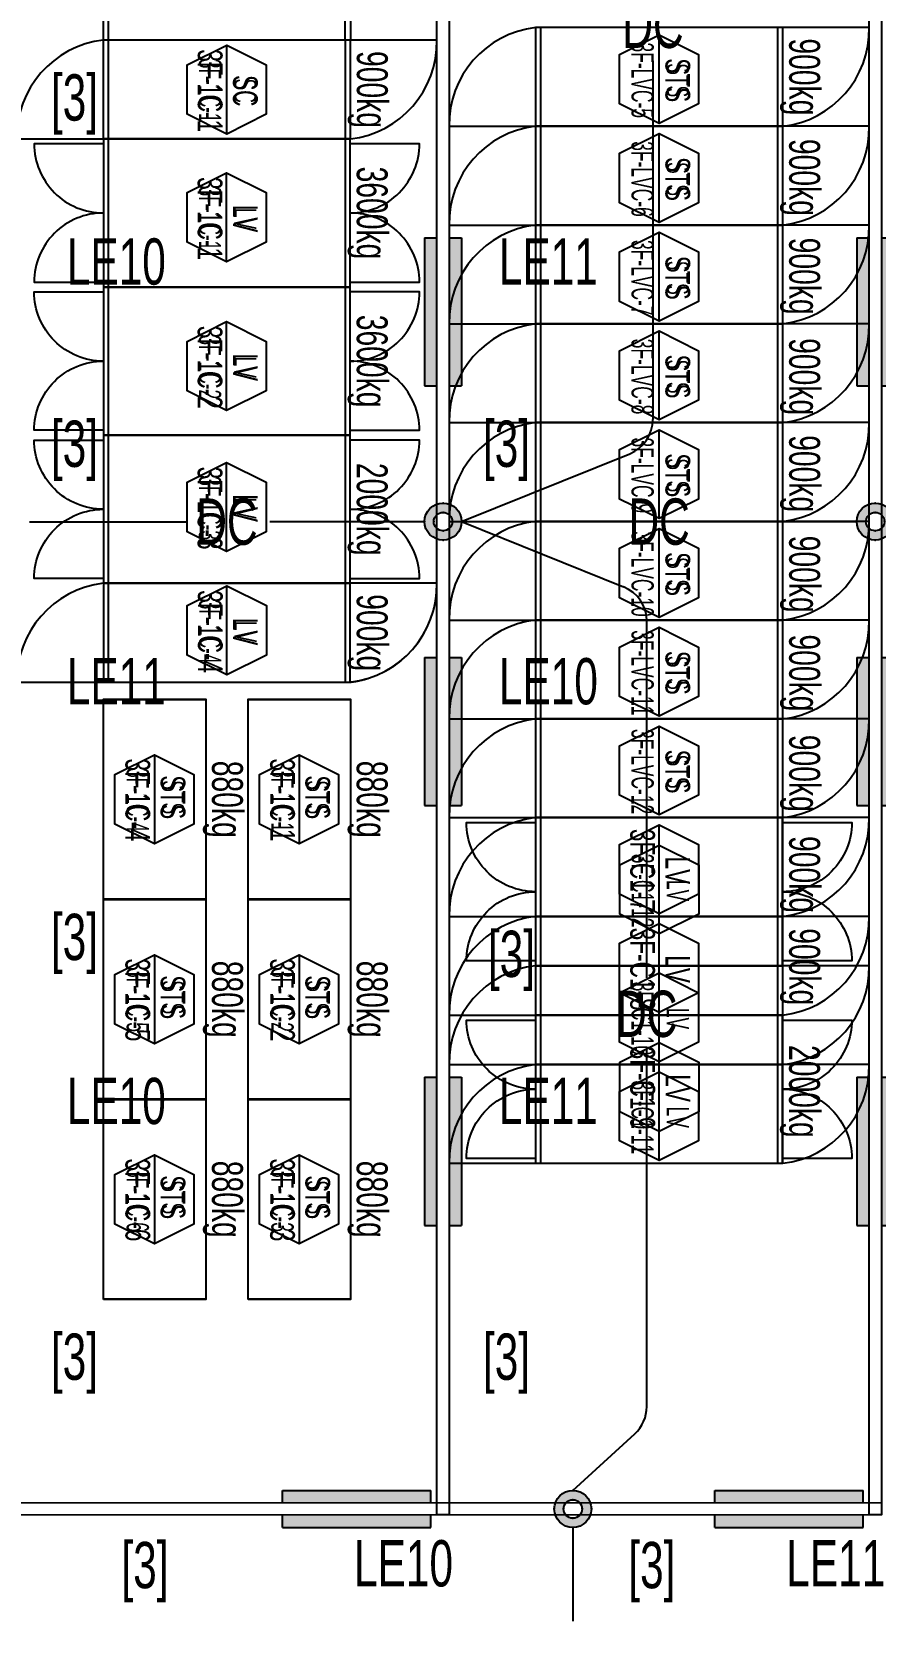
# Model space of a CAD drawing. Header units: millimetres. Extents: x 86947 to 500447, y -530175 to 1059536.
# Drawn here: x 115873 to 122703, y 483096 to 495971 of the extents above; entities that cross this region are included whole.
import ezdxf
from ezdxf.enums import TextEntityAlignment as Align

# ---------------------------------------------------------------- set-up
doc = ezdxf.new("R2010")
doc.units = ezdxf.units.MM
doc.header["$LTSCALE"] = 150
doc.linetypes.add('D1', pattern=[3, 1, -1, 1])
for name, color, linetype in [('------03 Lighting Fixture', 3, 'Continuous'), ('------04 Lighting Switch', 2, 'Continuous'), ('-----25 Emergency Lighting Embeded Wire in Ceiling or Wall', 1, 'Continuous'), ('-----28 Race Way', 1, 'Continuous'), ('-----33 Equipment', 5, 'Continuous'), ('-----36 Dimension', 1, 'Continuous')]:
    doc.layers.add(name, color=color, linetype=linetype)
doc.styles.add('ELEC', font='Dotum.ttf')

# ---------------------------------------------------------------- blocks, each defined once
blk = doc.blocks.new('D01')
at = {"linetype": 'Continuous'}
blk.add_circle((0, 0), 150, dxfattribs=at)
for p in [(0, 150), (-150, 0), (150, 0), (0, -150)]:
    blk.add_point(p)
blk = doc.blocks.new('E01')
h = blk.add_hatch(color=256)
edge = h.paths.add_edge_path(flags=17)
edge.add_arc((0, 0), 75, 0, 360)
edge = h.paths.add_edge_path()
edge.add_arc((0, 0), 150, 0, 360)
blk.add_blockref('D01', (0, 0))
at = {"xscale": 0.5, "yscale": 0.5, "zscale": 0.5}
blk.add_blockref('D01', (0, 0), dxfattribs=at)
blk = doc.blocks.new('E17')
h = blk.add_hatch(color=256)
h.paths.add_polyline_path([(600, 100), (-600, 100), (-600, 0), (600, 0)])
h.paths.add_polyline_path([(600, -100), (-600, -100), (-600, -200), (600, -200)])
for p, q in [((-600, 100), (600, 100)), ((-600, 100), (-600, 0)), ((600, 100), (600, 0)), ((600, 100), (600, 0)), ((-600, -100), (-600, -200)), ((600, -100), (600, -200)), ((-600, -200), (600, -200))]:
    blk.add_line(p, q)
blk = doc.blocks.new('1234')
at = {"layer": '-----33 Equipment'}
for p, q in [((368795, 674103), (368795, 676603)), ((370709, 674103), (370709, 676603)), ((372294, 673405), (372294, 674205)), ((374214, 673405), (374214, 674205)), ((368793, 673303), (368793, 674103)), ((370713, 673303), (370713, 674103)), ((372294, 672605), (372294, 673405)), ((374214, 672605), (374214, 673405)), ((368792, 673303), (368792, 672103)), ((370710, 673303), (370710, 672103)), ((372294, 671805), (372294, 672605)), ((374214, 671805), (374214, 672605)), ((368792, 672103), (368792, 670903)), ((370710, 672103), (370710, 670903)), ((372294, 671005), (372294, 671805)), ((374214, 671005), (374214, 671805)), ((368792, 670903), (368792, 669703)), ((370710, 670903), (370710, 669703)), ((372294, 670205), (372294, 671005)), ((374214, 670205), (374214, 671005)), ((372294, 669405), (372294, 670205)), ((374214, 669405), (374214, 670205)), ((368794, 668903), (368794, 669703)), ((370712, 668903), (370712, 669703)), ((372294, 668605), (372294, 669405)), ((374214, 668605), (374214, 669405)), ((372294, 667805), (372294, 668605)), ((374214, 667805), (374214, 668605)), ((372293, 667805), (372293, 666605)), ((374211, 667805), (374211, 666605)), ((372294, 665805), (372294, 666605)), ((374214, 665805), (374214, 666605)), ((372294, 665005), (372294, 665805)), ((374214, 665005), (374214, 665805))]:
    blk.add_line(p, q, dxfattribs=at)
at = {"layer": '-----33 Equipment', "elevation": 0}
for points in [[(368753, 674103), (368753, 676603), (370753, 676603), (370753, 674103)], [(374254, 673405), (374254, 674205), (372252, 674205), (372252, 673405)], [(370753, 673303), (370753, 674103), (368751, 674103), (368751, 673303)], [(374254, 672605), (374254, 673405), (372252, 673405), (372252, 672605)], [(368752, 673303), (368752, 672103), (370752, 672103), (370752, 673303)], [(374254, 671805), (374254, 672605), (372252, 672605), (372252, 671805)], [(368752, 672103), (368752, 670903), (370752, 670903), (370752, 672103)], [(374254, 671005), (374254, 671805), (372252, 671805), (372252, 671005)], [(368752, 670903), (368752, 669703), (370752, 669703), (370752, 670903)], [(374254, 670205), (374254, 671005), (372252, 671005), (372252, 670205)], [(374254, 669405), (374254, 670205), (372252, 670205), (372252, 669405)], [(370752, 668903), (370752, 669703), (368752, 669703), (368752, 668903)], [(374254, 668605), (374254, 669405), (372252, 669405), (372252, 668605)], [(374254, 667805), (374254, 668605), (372252, 668605), (372252, 667805)], [(372253, 667805), (372253, 666605), (374253, 666605), (374253, 667805)], [(374254, 665805), (374254, 666605), (372252, 666605), (372252, 665805)], [(374254, 665005), (374254, 665805), (372252, 665805), (372252, 665005)]]:
    blk.add_lwpolyline(points, close=True, dxfattribs=at)
for points in [[(372252, 674205, 0.385743), (371552, 673405), (372252, 673405)], [(374254, 673405, 0.385743), (374954, 674205), (374254, 674205)], [(368751, 674103, 0.385743), (368051, 673303), (368751, 673303)], [(370753, 673303, 0.385743), (371453, 674103), (370753, 674103)], [(372252, 673405, 0.385743), (371552, 672605), (372252, 672605)], [(374254, 672605, 0.385743), (374954, 673405), (374254, 673405)], [(368752, 673263), (368192, 673263), (368192, 673263, 0.414214), (368752, 672703, 0.414214), (368192, 672143), (368752, 672143)], [(370752, 672143), (371312, 672143, 0.414214), (370752, 672703, 0.414214), (371312, 673263), (370752, 673263)], [(372252, 672605, 0.385743), (371552, 671805), (372252, 671805)], [(374254, 671805, 0.385743), (374954, 672605), (374254, 672605)], [(368752, 670943), (368192, 670943, -0.414214), (368752, 671503, -0.414214), (368192, 672063), (368192, 672063), (368752, 672063)], [(370752, 670943), (371312, 670943, 0.414214), (370752, 671503, 0.414214), (371312, 672063), (370752, 672063)], [(372252, 671805, 0.385743), (371552, 671005), (372252, 671005)], [(374254, 671005, 0.385743), (374954, 671805), (374254, 671805)], [(372252, 671005, 0.385743), (371552, 670205), (372252, 670205)], [(374254, 670205, 0.385743), (374954, 671005), (374254, 671005)], [(368752, 669743), (368192, 669743, -0.414214), (368752, 670303, -0.414214), (368192, 670863), (368192, 670863), (368752, 670863)], [(370752, 669743), (371312, 669743, 0.414214), (370752, 670303, 0.414214), (371312, 670863), (370752, 670863)], [(372252, 670205, 0.385743), (371552, 669405), (372252, 669405)], [(374254, 669405, 0.385743), (374954, 670205), (374254, 670205)], [(368752, 669703, 0.385743), (368052, 668903), (368752, 668903)], [(370752, 668903, 0.385743), (371452, 669703), (370752, 669703)], [(372252, 669405, 0.385743), (371552, 668605), (372252, 668605)], [(374254, 668605, 0.385743), (374954, 669405), (374254, 669405)], [(372252, 668605, 0.385743), (371552, 667805), (372293, 667805)], [(374254, 667805, 0.385743), (374954, 668605), (374254, 668605)], [(372253, 666645), (371693, 666645, -0.414214), (372253, 667205, -0.414214), (371693, 667765), (371693, 667765), (372253, 667765)], [(374253, 667765), (374813, 667765, -0.414214), (374253, 667205, -0.414214), (374813, 666645), (374253, 666645)], [(372252, 666605, 0.385743), (371552, 665805), (372252, 665805)], [(374254, 665805, 0.385743), (374954, 666605), (374254, 666605)], [(372252, 665805, 0.385743), (371552, 665005), (372252, 665005)], [(374254, 665005, 0.385743), (374954, 665805), (374254, 665805)]]:
    blk.add_lwpolyline(points, format="xyb", dxfattribs=at)
for points in [[(373253, 673427), (373253, 674147), (373573, 673987), (373573, 673586), (373253, 673427), (372933, 673586), (372933, 673987), (373253, 674147)], [(369751, 673342), (369751, 674062), (370071, 673903), (370071, 673502), (369751, 673342), (369431, 673502), (369431, 673903), (369751, 674062)], [(373253, 672627), (373253, 673347), (373573, 673187), (373573, 672786), (373253, 672627), (372933, 672786), (372933, 673187), (373253, 673347)], [(369750, 672307), (369750, 673027), (370070, 672868), (370070, 672467), (369750, 672307), (369430, 672467), (369430, 672868), (369750, 673027)], [(373253, 671827), (373253, 672547), (373573, 672387), (373573, 671986), (373253, 671827), (372933, 671986), (372933, 672387), (373253, 672547)], [(369750, 671103), (369750, 671823), (370070, 671663), (370070, 671262), (369750, 671103), (369430, 671262), (369430, 671663), (369750, 671823)], [(373253, 671027), (373253, 671747), (373573, 671587), (373573, 671186), (373253, 671027), (372933, 671186), (372933, 671587), (373253, 671747)], [(373253, 670227), (373253, 670947), (373573, 670787), (373573, 670386), (373253, 670227), (372933, 670386), (372933, 670787), (373253, 670947)], [(369750, 669962), (369750, 670682), (370070, 670522), (370070, 670121), (369750, 669962), (369430, 670121), (369430, 670522), (369750, 670682)], [(373253, 669427), (373253, 670147), (373573, 669987), (373573, 669586), (373253, 669427), (372933, 669586), (372933, 669987), (373253, 670147)], [(369752, 668962), (369752, 669682), (370072, 669522), (370072, 669121), (369752, 668962), (369432, 669121), (369432, 669522), (369752, 669682)], [(373253, 668627), (373253, 669347), (373573, 669187), (373573, 668786), (373253, 668627), (372933, 668786), (372933, 669187), (373253, 669347)], [(368752, 667143), (368752, 668763), (369582, 668763), (369582, 667143), (368752, 667143)], [(369924, 667143), (369924, 668763), (370754, 668763), (370754, 667143), (369924, 667143)], [(373253, 667827), (373253, 668547), (373573, 668387), (373573, 667986), (373253, 667827), (372933, 667986), (372933, 668387), (373253, 668547)], [(369165, 668313), (369165, 667593), (368845, 667753), (368845, 668154), (369165, 668313), (369485, 668154), (369485, 667753), (369165, 667593)], [(370337, 668313), (370337, 667593), (370017, 667753), (370017, 668154), (370337, 668313), (370657, 668154), (370657, 667753), (370337, 667593)], [(373254, 666863), (373254, 667583), (373574, 667424), (373574, 667023), (373254, 666863), (372934, 667023), (372934, 667424), (373254, 667583)], [(368752, 665523), (368752, 667143), (369582, 667143), (369582, 665523), (368752, 665523)], [(369924, 665523), (369924, 667143), (370754, 667143), (370754, 665523), (369924, 665523)], [(369165, 666693), (369165, 665973), (368845, 666133), (368845, 666534), (369165, 666693), (369485, 666534), (369485, 666133), (369165, 665973)], [(370337, 666693), (370337, 665973), (370017, 666133), (370017, 666534), (370337, 666693), (370657, 666534), (370657, 666133), (370337, 665973)], [(373253, 665827), (373253, 666547), (373573, 666387), (373573, 665986), (373253, 665827), (372933, 665986), (372933, 666387), (373253, 666547)], [(373253, 665027), (373253, 665747), (373573, 665587), (373573, 665186), (373253, 665027), (372933, 665186), (372933, 665587), (373253, 665747)], [(368752, 663903), (368752, 665523), (369582, 665523), (369582, 663903), (368752, 663903)], [(369924, 663903), (369924, 665523), (370754, 665523), (370754, 663903), (369924, 663903)], [(369165, 665073), (369165, 664353), (368845, 664513), (368845, 664914), (369165, 665073), (369485, 664914), (369485, 664513), (369165, 664353)], [(370337, 665073), (370337, 664353), (370017, 664513), (370017, 664914), (370337, 665073), (370657, 664914), (370657, 664513), (370337, 664353)]]:
    blk.add_lwpolyline(points, dxfattribs=at)
at = {"layer": '-----33 Equipment', "style": 'ELEC', "width": 0.6}
for s, p in [('3F-LVC-5', (373119, 673778, 0)), ('3F-1C-1', (369617, 673693, 0)), ('STS', (373404, 673778, 0)), ('SC', (369902, 673693, 0)), ('3F-LVC-6', (373119, 672978, 0)), ('STS', (373404, 672978, 0)), ('3F-1C-1', (369616, 672658, 0)), ('LV', (369901, 672658, 0)), ('3F-LVC-7', (373119, 672178, 0)), ('STS', (373404, 672178, 0)), ('3F-1C-2', (369616, 671453, 0)), ('3F-LVC-8', (373119, 671378, 0)), ('LV', (369901, 671453, 0)), ('STS', (373404, 671378, 0)), ('3F-LVC-9', (373119, 670578, 0)), ('STS', (373404, 670578, 0)), ('3F-1C-3', (369616, 670312, 0)), ('LV', (369901, 670312, 0)), ('3F-LVC-10', (373119, 669778, 0)), ('STS', (373404, 669778, 0)), ('3F-1C-4', (369618, 669312, 0)), ('LV', (369903, 669312, 0)), ('3F-LVC-11', (373119, 668978, 0)), ('STS', (373404, 668978, 0)), ('3F-LVC-12', (373119, 668178, 0)), ('3F-1C-4', (369031, 667948, 0)), ('3F-1C-1', (370203, 667948, 0)), ('STS', (373404, 668178, 0)), ('STS', (369316, 667970, 0)), ('STS', (370488, 667970, 0)), ('3F-C1-12', (373120, 667214, 0)), ('LV', (373405, 667214, 0)), ('3F-1C-5', (369031, 666328, 0)), ('3F-1C-2', (370203, 666328, 0)), ('STS', (369316, 666350, 0)), ('STS', (370488, 666350, 0)), ('3F-C1-10', (373119, 666178, 0)), ('LV', (373404, 666178, 0)), ('3F-C1-11', (373119, 665378, 0)), ('LV', (373404, 665378, 0)), ('3F-1C-6', (369031, 664708, 0)), ('STS', (369316, 664730, 0)), ('3F-1C-3', (370203, 664708, 0)), ('STS', (370488, 664730, 0))]:
    blk.add_text(s, height=180, rotation=270, dxfattribs=at).set_placement(p, align=Align.MIDDLE_CENTER)
blk = doc.blocks.new('STS-R')
blk.add_lwpolyline([(886994, -128588), (888614, -128588), (888614, -129418), (886994, -129418), (886994, -128588)])
blk = doc.blocks.new('전기실 장비배치')
at = {"layer": '-----33 Equipment'}
for p, q in [((116495, 495903, 0), (116495, 498403, 0)), ((118409, 495903, 0), (118409, 498403, 0)), ((119994, 495205, 0), (119994, 496005, 0)), ((121914, 495205, 0), (121914, 496005, 0)), ((116493, 495103, 0), (116493, 495903, 0)), ((118413, 495103, 0), (118413, 495903, 0)), ((119994, 494405, 0), (119994, 495205, 0)), ((121914, 494405, 0), (121914, 495205, 0)), ((116492, 495103, 0), (116492, 493903, 0)), ((118410, 495103, 0), (118410, 493903, 0)), ((119994, 493605, 0), (119994, 494405, 0)), ((121914, 493605, 0), (121914, 494405, 0)), ((116492, 493903, 0), (116492, 492703, 0)), ((118410, 493903, 0), (118410, 492703, 0)), ((119994, 492805, 0), (119994, 493605, 0)), ((121914, 492805, 0), (121914, 493605, 0)), ((119994, 492005, 0), (119994, 492805, 0)), ((121914, 492005, 0), (121914, 492805, 0)), ((116492, 492703, 0), (116492, 491503, 0)), ((118410, 492703, 0), (118410, 491503, 0)), ((119994, 491205, 0), (119994, 492005, 0)), ((121914, 491205, 0), (121914, 492005, 0)), ((116494, 490703, 0), (116494, 491503, 0)), ((118412, 490703, 0), (118412, 491503, 0)), ((119994, 490405, 0), (119994, 491205, 0)), ((121914, 490405, 0), (121914, 491205, 0)), ((119994, 489605, 0), (119994, 490405, 0)), ((121914, 489605, 0), (121914, 490405, 0)), ((119994, 488805, 0), (119994, 489605, 0)), ((121914, 488805, 0), (121914, 489605, 0)), ((119994, 488005, 0), (119994, 488805, 0)), ((121914, 488005, 0), (121914, 488805, 0)), ((119993, 488005, 0), (119993, 486805, 0)), ((121911, 488005, 0), (121911, 486805, 0))]:
    blk.add_line(p, q, dxfattribs=at)
at = {"layer": '-----33 Equipment', "elevation": 0}
for points in [[(116453, 495903), (116453, 498403), (118453, 498403), (118453, 495903)], [(121954, 495205), (121954, 496005), (119952, 496005), (119952, 495205)], [(118453, 495103), (118453, 495903), (116451, 495903), (116451, 495103)], [(121954, 494405), (121954, 495205), (119952, 495205), (119952, 494405)], [(116452, 495103), (116452, 493903), (118452, 493903), (118452, 495103)], [(121954, 493605), (121954, 494405), (119952, 494405), (119952, 493605)], [(116452, 493903), (116452, 492703), (118452, 492703), (118452, 493903)], [(121954, 492805), (121954, 493605), (119952, 493605), (119952, 492805)], [(121954, 492005), (121954, 492805), (119952, 492805), (119952, 492005)], [(116452, 492703), (116452, 491503), (118452, 491503), (118452, 492703)], [(121954, 491205), (121954, 492005), (119952, 492005), (119952, 491205)], [(118452, 490703), (118452, 491503), (116452, 491503), (116452, 490703)], [(121954, 490405), (121954, 491205), (119952, 491205), (119952, 490405)], [(121954, 489605), (121954, 490405), (119952, 490405), (119952, 489605)], [(121954, 488805), (121954, 489605), (119952, 489605), (119952, 488805)], [(121954, 488005), (121954, 488805), (119952, 488805), (119952, 488005)], [(119953, 488005), (119953, 486805), (121953, 486805), (121953, 488005)]]:
    blk.add_lwpolyline(points, close=True, dxfattribs=at)
for points in [[(119952, 496005, 0.385743), (119252, 495205), (119952, 495205)], [(121954, 495205, 0.385743), (122654, 496005), (121954, 496005)], [(116451, 495903, 0.385743), (115751, 495103), (116451, 495103)], [(118453, 495103, 0.385743), (119153, 495903), (118453, 495903)], [(119952, 495205, 0.385743), (119252, 494405), (119952, 494405)], [(121954, 494405, 0.385743), (122654, 495205), (121954, 495205)], [(116452, 495063), (115892, 495063), (115892, 495063, 0.414214), (116452, 494503, 0.414214), (115892, 493943), (116452, 493943)], [(118452, 493943), (119012, 493943, 0.414214), (118452, 494503, 0.414214), (119012, 495063), (118452, 495063)], [(119952, 494405, 0.385743), (119252, 493605), (119952, 493605)], [(121954, 493605, 0.385743), (122654, 494405), (121954, 494405)], [(116452, 492743), (115892, 492743, -0.414214), (116452, 493303, -0.414214), (115892, 493863), (115892, 493863), (116452, 493863)], [(118452, 492743), (119012, 492743, 0.414214), (118452, 493303, 0.414214), (119012, 493863), (118452, 493863)], [(119952, 493605, 0.385743), (119252, 492805), (119952, 492805)], [(121954, 492805, 0.385743), (122654, 493605), (121954, 493605)], [(119952, 492805, 0.385743), (119252, 492005), (119952, 492005)], [(121954, 492005, 0.385743), (122654, 492805), (121954, 492805)], [(116452, 491543), (115892, 491543, -0.414214), (116452, 492103, -0.414214), (115892, 492663), (115892, 492663), (116452, 492663)], [(118452, 491543), (119012, 491543, 0.414214), (118452, 492103, 0.414214), (119012, 492663), (118452, 492663)], [(119952, 492005, 0.385743), (119252, 491205), (119952, 491205)], [(121954, 491205, 0.385743), (122654, 492005), (121954, 492005)], [(116452, 491503, 0.385743), (115752, 490703), (116452, 490703)], [(119952, 491205, 0.385743), (119252, 490405), (119952, 490405)], [(121954, 490405, 0.385743), (122654, 491205), (121954, 491205)], [(119952, 490405, 0.385743), (119252, 489605), (119993, 489605)], [(121954, 489605, 0.385743), (122654, 490405), (121954, 490405)], [(119952, 489605, 0.385743), (119252, 488805), (119952, 488805)], [(121954, 488805, 0.385743), (122654, 489605), (121954, 489605)], [(119952, 488805, 0.385743), (119252, 488005), (119952, 488005)], [(121954, 488005, 0.385743), (122654, 488805), (121954, 488805)], [(119953, 486845), (119393, 486845, -0.414214), (119953, 487405, -0.414214), (119393, 487965), (119393, 487965), (119953, 487965)], [(121953, 487965), (122513, 487965, -0.414214), (121953, 487405, -0.414214), (122513, 486845), (121953, 486845)]]:
    blk.add_lwpolyline(points, format="xyb", dxfattribs=at)
for points in [[(120953, 495227), (120953, 495947), (121273, 495787), (121273, 495386), (120953, 495227), (120633, 495386), (120633, 495787), (120953, 495947)], [(117451, 495142), (117451, 495862), (117771, 495703), (117771, 495302), (117451, 495142), (117131, 495302), (117131, 495703), (117451, 495862)], [(120953, 494427), (120953, 495147), (121273, 494987), (121273, 494586), (120953, 494427), (120633, 494586), (120633, 494987), (120953, 495147)], [(117450, 494107), (117450, 494827), (117770, 494668), (117770, 494267), (117450, 494107), (117130, 494267), (117130, 494668), (117450, 494827)], [(120953, 493627), (120953, 494347), (121273, 494187), (121273, 493786), (120953, 493627), (120633, 493786), (120633, 494187), (120953, 494347)], [(117450, 492903), (117450, 493623), (117770, 493463), (117770, 493062), (117450, 492903), (117130, 493062), (117130, 493463), (117450, 493623)], [(120953, 492827), (120953, 493547), (121273, 493387), (121273, 492986), (120953, 492827), (120633, 492986), (120633, 493387), (120953, 493547)], [(120953, 492027), (120953, 492747), (121273, 492587), (121273, 492186), (120953, 492027), (120633, 492186), (120633, 492587), (120953, 492747)], [(117450, 491762), (117450, 492482), (117770, 492322), (117770, 491921), (117450, 491762), (117130, 491921), (117130, 492322), (117450, 492482)], [(120953, 491227), (120953, 491947), (121273, 491787), (121273, 491386), (120953, 491227), (120633, 491386), (120633, 491787), (120953, 491947)], [(117452, 490762), (117452, 491482), (117772, 491322), (117772, 490921), (117452, 490762), (117132, 490921), (117132, 491322), (117452, 491482)], [(120953, 490427), (120953, 491147), (121273, 490987), (121273, 490586), (120953, 490427), (120633, 490586), (120633, 490987), (120953, 491147)], [(120953, 489627), (120953, 490347), (121273, 490187), (121273, 489786), (120953, 489627), (120633, 489786), (120633, 490187), (120953, 490347)], [(116865, 490113), (116865, 489393), (116545, 489553), (116545, 489954), (116865, 490113), (117185, 489954), (117185, 489553), (116865, 489393)], [(118037, 490113), (118037, 489393), (117717, 489553), (117717, 489954), (118037, 490113), (118357, 489954), (118357, 489553), (118037, 489393)], [(120953, 488827), (120953, 489547), (121273, 489387), (121273, 488986), (120953, 488827), (120633, 488986), (120633, 489387), (120953, 489547)], [(120953, 488027), (120953, 488747), (121273, 488587), (121273, 488186), (120953, 488027), (120633, 488186), (120633, 488587), (120953, 488747)], [(116865, 488493), (116865, 487773), (116545, 487933), (116545, 488334), (116865, 488493), (117185, 488334), (117185, 487933), (116865, 487773)], [(118037, 488493), (118037, 487773), (117717, 487933), (117717, 488334), (118037, 488493), (118357, 488334), (118357, 487933), (118037, 487773)], [(120954, 487063), (120954, 487783), (121274, 487624), (121274, 487223), (120954, 487063), (120634, 487223), (120634, 487624), (120954, 487783)], [(116865, 486873), (116865, 486153), (116545, 486313), (116545, 486714), (116865, 486873), (117185, 486714), (117185, 486313), (116865, 486153)], [(118037, 486873), (118037, 486153), (117717, 486313), (117717, 486714), (118037, 486873), (118357, 486714), (118357, 486313), (118037, 486153)]]:
    blk.add_lwpolyline(points, dxfattribs=at)
at = {"layer": '-----33 Equipment', "linetype": 'D1', "elevation": 0}
blk.add_lwpolyline([(118452, 490703, 0.385743), (119152, 491503), (118452, 491503)], format="xyb", dxfattribs=at)
at = {"layer": '-----33 Equipment', "rotation": 90.00000000000001}
for p in [(-12136, -398050, 0), (-10964, -398050, 0), (-12136, -399670, 0), (-10964, -399670, 0), (-12136, -401290, 0), (-10964, -401290, 0)]:
    blk.add_blockref('STS-R', p, dxfattribs=at)
at = {"layer": '-----33 Equipment', "style": 'ELEC'}
for s, height, width, p in [('3F-1C-1', 200, 0.7, (117317, 495493, 0)), ('3F-LVC-5', 180, 0.6, (120819, 495578, 0)), ('STS', 200, 0.7, (121104, 495578, 0)), ('SC', 200, 0.7, (117602, 495493, 0)), ('3F-LVC-6', 180, 0.6, (120819, 494778, 0)), ('STS', 200, 0.7, (121104, 494778, 0)), ('3F-1C-1', 200, 0.7, (117316, 494458, 0)), ('LV', 200, 0.7, (117601, 494458, 0)), ('3F-LVC-7', 180, 0.6, (120819, 493978, 0)), ('STS', 200, 0.7, (121104, 493978, 0)), ('3F-1C-2', 200, 0.7, (117316, 493253, 0)), ('3F-LVC-8', 180, 0.6, (120819, 493178, 0)), ('LV', 200, 0.7, (117601, 493253, 0)), ('STS', 200, 0.7, (121104, 493178, 0)), ('3F-LVC-9', 180, 0.6, (120819, 492378, 0)), ('STS', 200, 0.7, (121104, 492378, 0)), ('3F-1C-3', 200, 0.7, (117316, 492112, 0)), ('LV', 200, 0.7, (117601, 492112, 0)), ('3F-LVC-10', 180, 0.6, (120819, 491578, 0)), ('STS', 200, 0.7, (121104, 491578, 0)), ('3F-1C-4', 200, 0.7, (117318, 491112, 0)), ('LV', 200, 0.7, (117603, 491112, 0)), ('3F-LVC-11', 180, 0.6, (120819, 490778, 0)), ('STS', 200, 0.7, (121104, 490778, 0)), ('3F-LVC-12', 180, 0.6, (120819, 489978, 0)), ('STS', 200, 0.7, (121104, 489978, 0)), ('3F-1C-4', 200, 0.7, (116731, 489748, 0)), ('3F-1C-1', 200, 0.7, (117903, 489748, 0)), ('STS', 200, 0.7, (117016, 489770, 0)), ('STS', 200, 0.7, (118188, 489770, 0)), ('3F-C1-7', 200, 0.7, (120819, 489178, 0)), ('LV', 200, 0.7, (121104, 489178, 0)), ('3F-C1-8', 200, 0.7, (120819, 488378, 0)), ('LV', 200, 0.7, (121104, 488378, 0)), ('3F-1C-5', 200, 0.7, (116731, 488128, 0)), ('3F-1C-2', 200, 0.7, (117903, 488128, 0)), ('STS', 200, 0.7, (117016, 488150, 0)), ('STS', 200, 0.7, (118188, 488150, 0)), ('3F-C1-9', 200, 0.7, (120820, 487414, 0)), ('LV', 200, 0.7, (121105, 487414, 0)), ('3F-1C-6', 200, 0.7, (116731, 486508, 0)), ('3F-1C-3', 200, 0.7, (117903, 486508, 0)), ('STS', 200, 0.7, (117016, 486530, 0)), ('STS', 200, 0.7, (118188, 486530, 0))]:
    blk.add_text(s, height=height, rotation=270, dxfattribs=dict(at, width=width)).set_placement(p, align=Align.MIDDLE_CENTER)
at = {"layer": '-----33 Equipment', "style": 'ELEC', "width": 0.7}
for s, p in [('900kg', (118599, 495503, 0)), ('900kg', (122100, 495605, 0)), ('900kg', (122100, 494791, 0)), ('3600kg', (118598, 494503, 0)), ('900kg', (122100, 493991, 0)), ('3600kg', (118598, 493303, 0)), ('900kg', (122100, 493177, 0)), ('900kg', (122100, 492391, 0)), ('2000kg', (118598, 492103, 0)), ('900kg', (122100, 491577, 0)), ('900kg', (118598, 491103, 0)), ('900kg', (122100, 490777, 0)), ('900kg', (122100, 489964, 0)), ('880kg', (117426, 489754, 0)), ('880kg', (118598, 489754, 0)), ('900kg', (122100, 489144, 0)), ('900kg', (122100, 488397, 0)), ('880kg', (117426, 488134, 0)), ('880kg', (118598, 488134, 0)), ('2000kg', (122099, 487388, 0)), ('880kg', (117426, 486514, 0)), ('880kg', (118598, 486514, 0))]:
    blk.add_text(s, height=250, rotation=270, dxfattribs=at).set_placement(p, align=Align.MIDDLE)

msp = doc.modelspace()

# ---------------------------------------------------------------- linework, layer by layer
at = {"layer": '-----25 Emergency Lighting Embeded Wire in Ceiling or Wall'}
for p, q in [((120903, 495736), (120903, 492831)), ((119353, 492003), (120715, 492552)), ((115854, 492002), (117120, 492002)), ((117800, 492003), (119053, 492003)), ((119353, 492003), (120619, 492003)), ((119353, 492003), (120665, 491475)), ((121300, 492003), (122553, 492003)), ((120853, 488307), (120853, 491196)), ((120853, 484835), (120853, 487725)), ((120254, 484155), (120755, 484614)), ((120254, 483855), (120254, 483096))]:
    msp.add_line(p, q, dxfattribs=at)
for centre, start, end in [((120603, 492831), 291.9399, 0), ((120553, 491196), 0, 68.0601), ((120553, 484835), 312.4416, 0)]:
    msp.add_arc(centre, 300, start, end, dxfattribs=at)
at = {"layer": '-----28 Race Way', "elevation": 0}
for points in [[(119153, 498003), (119253, 498003), (119253, 483957), (119153, 483957)], [(122653, 498003), (122753, 498003), (122753, 483957), (122653, 483957)], [(122753, 484057), (122753, 483957), (114104, 483955), (114104, 484055)]]:
    msp.add_lwpolyline(points, close=True, dxfattribs=at)

# ---------------------------------------------------------------- block references
at = {"layer": '------03 Lighting Fixture', "color": 3, "xscale": -1}
for p, rotation in [((119153, 493702), 90), ((122653, 493702), 90), ((119153, 490302), 90), ((122653, 490302), 90), ((119153, 486902), 90), ((122653, 486902), 90), ((118504, 483955), 180), ((122004, 483955), 180)]:
    msp.add_blockref('E17', p, dxfattribs=dict(at, rotation=rotation))
at = {"layer": '------03 Lighting Fixture'}
for p in [(119203, 492003), (122703, 492003), (120254, 484005)]:
    msp.add_blockref('E01', p, dxfattribs=at)
at = {"layer": '-----33 Equipment'}
msp.add_blockref('1234', (-252300, -178200), dxfattribs=at)
at = {"layer": '-----36 Dimension'}
msp.add_blockref('전기실 장비배치', (0, 0), dxfattribs=at)

# ---------------------------------------------------------------- texts
at = {"layer": '------04 Lighting Switch', "style": 'ELEC', "width": 0.7}
for s, p in [('LE10', (116557, 494110)), ('LE11', (120056, 494110)), ('LE11', (116557, 490710)), ('LE10', (120056, 490710)), ('LE10', (116557, 487310)), ('LE11', (120056, 487310)), ('LE10', (118883, 483565)), ('LE11', (122383, 483565))]:
    msp.add_text(s, height=375, dxfattribs=at).set_placement(p, align=Align.MIDDLE)
at = {"layer": '-----25 Emergency Lighting Embeded Wire in Ceiling or Wall', "style": 'ELEC', "width": 0.7}
for p in [(120903, 496027), (117453, 492003), (120953, 492003), (120853, 488016)]:
    msp.add_text('DC', height=375, dxfattribs=at).set_placement(p, align=Align.MIDDLE)
at = {"layer": '-----28 Race Way', "style": 'ELEC', "width": 0.7}
for p in [(116218, 495392), (116218, 492587), (119717, 492587), (116218, 488592), (119757, 488455, 0), (116218, 485192), (119717, 485192), (116789, 483504), (120894, 483504)]:
    msp.add_text('[3]', height=375, dxfattribs=at).set_placement(p, align=Align.MIDDLE)

doc.saveas('drawing.dxf')
